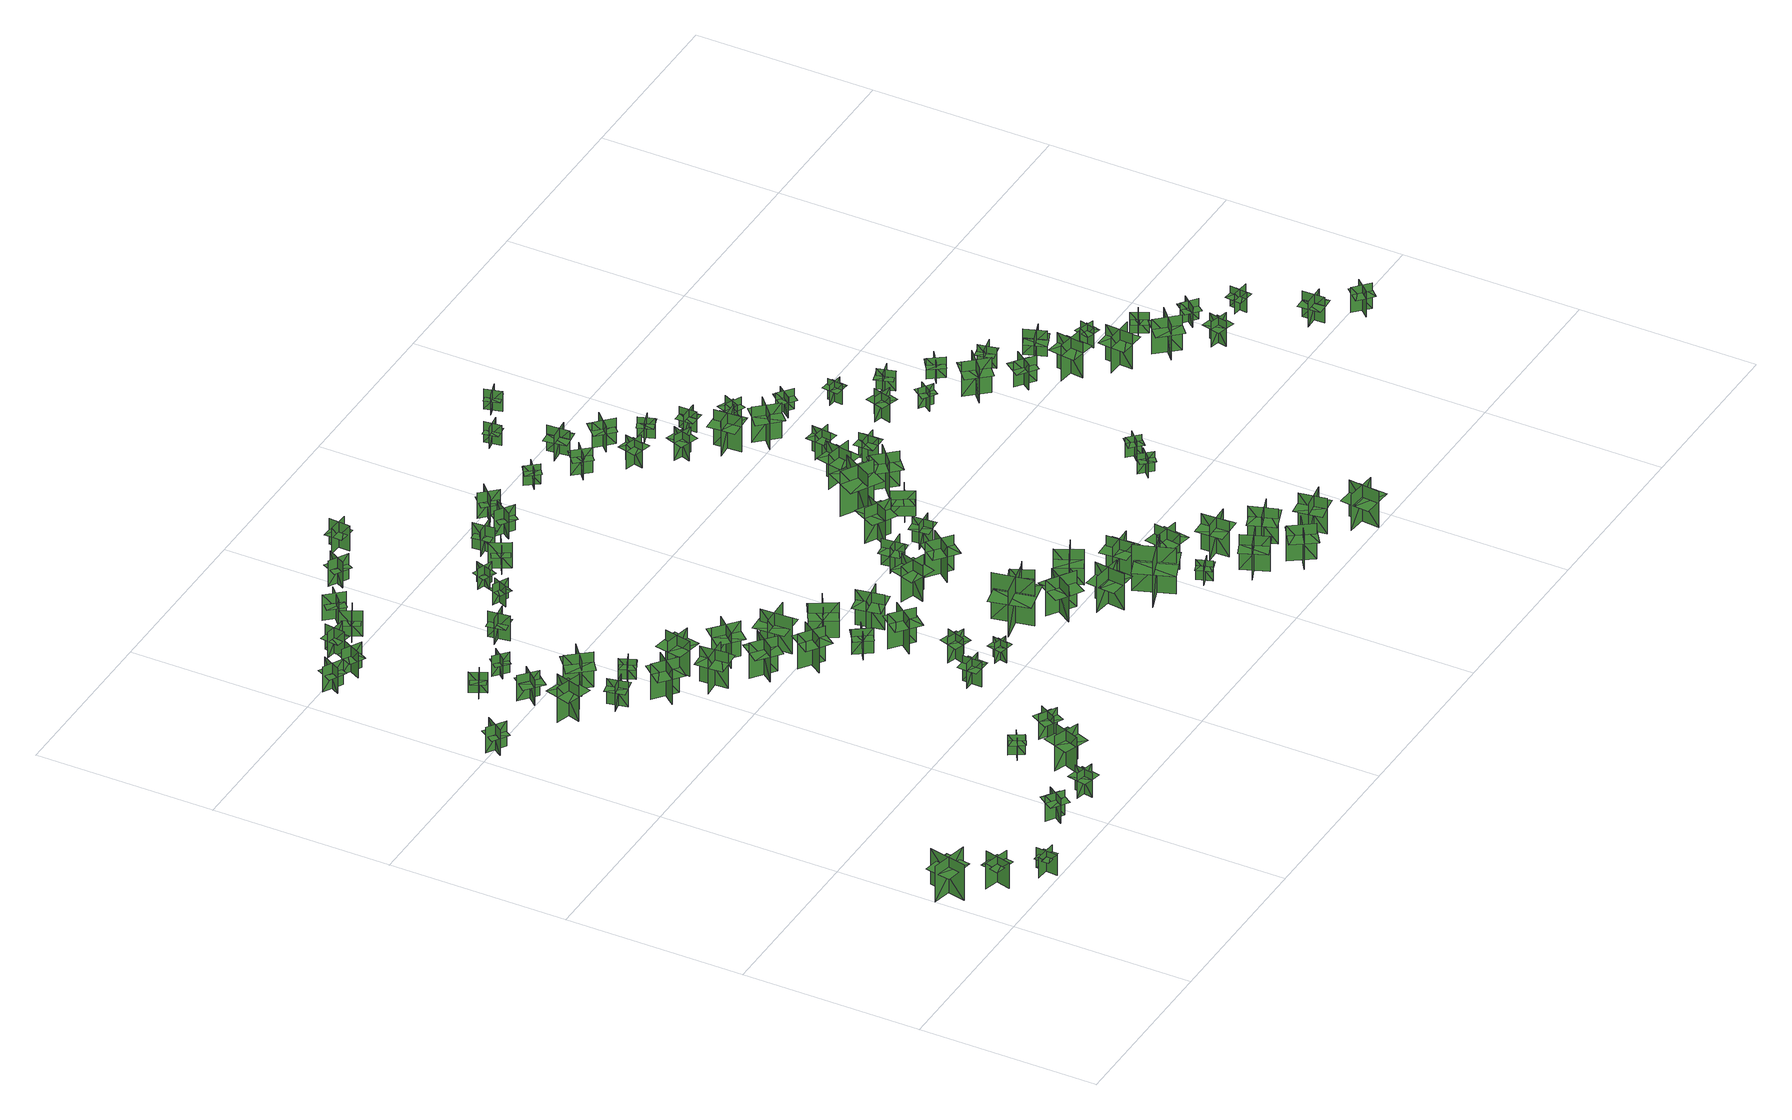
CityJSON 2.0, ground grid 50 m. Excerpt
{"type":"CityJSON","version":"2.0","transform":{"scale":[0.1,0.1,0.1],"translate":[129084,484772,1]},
"CityObjects":{
"tree1":{"type":"SolitaryVegetationObject","geometry":[{"type":"MultiSurface","lod":"1","boundaries":[[[0,1,2]],[[0,2,3]],[[4,5,6]],[[4,6,7]],[[8,9,10]],[[8,10,11]],[[8,11,12]],[[8,12,13]]]}]},
"tree2":{"type":"SolitaryVegetationObject","geometry":[{"type":"MultiSurface","lod":"1","boundaries":[[[14,15,16]],[[14,16,17]],[[18,19,20]],[[18,20,21]],[[22,23,24]],[[22,24,25]],[[22,25,26]],[[22,26,27]]]}]},
"tree3":{"type":"SolitaryVegetationObject","geometry":[{"type":"MultiSurface","lod":"1","boundaries":[[[28,29,30]],[[28,30,31]],[[32,33,34]],[[32,34,35]],[[36,37,38]],[[36,38,39]],[[36,39,40]],[[36,40,41]]]}]},
"tree4":{"type":"SolitaryVegetationObject","geometry":[{"type":"MultiSurface","lod":"1","boundaries":[[[42,43,44]],[[42,44,45]],[[46,47,48]],[[46,48,49]],[[50,51,52]],[[50,52,53]],[[50,53,54]],[[50,54,55]]]}]},
"tree5":{"type":"SolitaryVegetationObject","geometry":[{"type":"MultiSurface","lod":"1","boundaries":[[[56,57,58]],[[56,58,59]],[[60,61,62]],[[60,62,63]],[[64,65,66]],[[64,66,67]],[[64,68,69]],[[64,69,65]]]}]},
"tree6":{"type":"SolitaryVegetationObject","geometry":[{"type":"MultiSurface","lod":"1","boundaries":[[[70,71,72]],[[70,72,73]],[[74,75,76]],[[74,76,77]],[[78,79,80]],[[78,80,81]],[[78,81,82]],[[78,82,83]]]}]},
"tree7":{"type":"SolitaryVegetationObject","geometry":[{"type":"MultiSurface","lod":"1","boundaries":[[[84,85,86]],[[84,86,87]],[[88,89,90]],[[88,90,91]],[[92,93,94]],[[92,94,95]],[[92,96,97]],[[92,97,93]]]}]},
"tree8":{"type":"SolitaryVegetationObject","geometry":[{"type":"MultiSurface","lod":"1","boundaries":[[[98,99,100]],[[98,100,101]],[[102,103,104]],[[102,104,105]],[[106,107,108]],[[106,108,109]],[[106,109,110]],[[106,110,111]]]}]},
"tree9":{"type":"SolitaryVegetationObject","geometry":[{"type":"MultiSurface","lod":"1","boundaries":[[[112,113,114]],[[112,114,115]],[[116,117,118]],[[116,118,119]],[[120,121,122]],[[120,122,123]],[[120,123,124]],[[120,124,125]]]}]},
"tree10":{"type":"SolitaryVegetationObject","geometry":[{"type":"MultiSurface","lod":"1","boundaries":[[[126,127,128]],[[126,128,129]],[[130,131,132]],[[130,132,133]],[[134,135,136]],[[134,136,137]],[[134,137,138]],[[134,138,139]]]}]},
"tree11":{"type":"SolitaryVegetationObject","geometry":[{"type":"MultiSurface","lod":"1","boundaries":[[[140,141,142]],[[140,142,143]],[[144,145,146]],[[144,146,147]],[[148,149,150]],[[148,150,151]],[[148,152,153]],[[148,153,149]]]}]},
"tree12":{"type":"SolitaryVegetationObject","geometry":[{"type":"MultiSurface","lod":"1","boundaries":[[[154,155,156]],[[154,156,157]],[[158,159,160]],[[158,160,161]],[[162,163,164]],[[162,164,165]],[[162,165,166]],[[162,166,167]]]}]},
"tree13":{"type":"SolitaryVegetationObject","geometry":[{"type":"MultiSurface","lod":"1","boundaries":[[[168,169,170]],[[168,170,171]],[[172,173,174]],[[172,174,175]],[[176,177,178]],[[176,178,179]],[[176,179,180]],[[176,180,181]]]}]},
"tree14":{"type":"SolitaryVegetationObject","geometry":[{"type":"MultiSurface","lod":"1","boundaries":[[[182,183,184]],[[182,184,185]],[[186,187,188]],[[186,188,189]],[[190,191,192]],[[190,192,193]],[[190,194,195]],[[190,195,191]]]}]},
"tree15":{"type":"SolitaryVegetationObject","geometry":[{"type":"MultiSurface","lod":"1","boundaries":[[[196,197,198]],[[196,198,199]],[[200,201,202]],[[200,202,203]],[[204,205,206]],[[204,206,207]],[[204,207,208]],[[204,208,209]]]}]},
"tree16":{"type":"SolitaryVegetationObject","geometry":[{"type":"MultiSurface","lod":"1","boundaries":[[[210,211,212]],[[210,212,213]],[[214,215,216]],[[214,216,217]],[[218,219,220]],[[218,220,221]],[[218,221,222]],[[218,222,223]]]}]},
"tree17":{"type":"SolitaryVegetationObject","geometry":[{"type":"MultiSurface","lod":"1","boundaries":[[[224,225,226]],[[224,226,227]],[[228,229,230]],[[228,230,231]],[[232,233,234]],[[232,234,235]],[[232,236,237]],[[232,237,233]]]}]},
"tree18":{"type":"SolitaryVegetationObject","geometry":[{"type":"MultiSurface","lod":"1","boundaries":[[[238,239,240]],[[238,240,241]],[[242,243,244]],[[242,244,245]],[[246,247,248]],[[246,248,249]],[[246,250,251]],[[246,251,247]]]}]},
"tree19":{"type":"SolitaryVegetationObject","geometry":[{"type":"MultiSurface","lod":"1","boundaries":[[[252,253,254]],[[252,254,255]],[[256,257,258]],[[256,258,259]],[[260,261,262]],[[260,262,263]],[[260,263,264]],[[260,264,265]]]}]},
"tree20":{"type":"SolitaryVegetationObject","geometry":[{"type":"MultiSurface","lod":"1","boundaries":[[[266,267,268]],[[266,268,269]],[[270,271,272]],[[270,272,273]],[[274,275,276]],[[274,276,277]],[[274,277,278]],[[274,278,279]]]}]},
"tree21":{"type":"SolitaryVegetationObject","geometry":[{"type":"MultiSurface","lod":"1","boundaries":[[[280,281,282]],[[280,282,283]],[[284,285,286]],[[284,286,287]],[[288,289,290]],[[288,290,291]],[[288,291,292]],[[288,292,293]]]}]},
"tree22":{"type":"SolitaryVegetationObject","geometry":[{"type":"MultiSurface","lod":"1","boundaries":[[[294,295,296]],[[294,296,297]],[[298,299,300]],[[298,300,301]],[[302,303,304]],[[302,304,305]],[[302,306,307]],[[302,307,303]]]}]},
"tree23":{"type":"SolitaryVegetationObject","geometry":[{"type":"MultiSurface","lod":"1","boundaries":[[[308,309,310]],[[308,310,311]],[[312,313,314]],[[312,314,315]],[[316,317,318]],[[316,318,319]],[[316,319,320]],[[316,320,321]]]}]},
"tree24":{"type":"SolitaryVegetationObject","geometry":[{"type":"MultiSurface","lod":"1","boundaries":[[[322,323,324]],[[322,324,325]],[[326,327,328]],[[326,328,329]],[[330,331,332]],[[330,332,333]],[[330,333,334]],[[330,334,335]]]}]},
"tree25":{"type":"SolitaryVegetationObject","geometry":[{"type":"MultiSurface","lod":"1","boundaries":[[[336,337,338]],[[336,338,339]],[[340,341,342]],[[340,342,343]],[[344,345,346]],[[344,346,347]],[[344,348,349]],[[344,349,345]]]}]},
"tree26":{"type":"SolitaryVegetationObject","geometry":[{"type":"MultiSurface","lod":"1","boundaries":[[[350,351,352]],[[350,352,353]],[[354,355,356]],[[354,356,357]],[[358,359,360]],[[358,360,361]],[[358,362,363]],[[358,363,359]]]}]},
"tree27":{"type":"SolitaryVegetationObject","geometry":[{"type":"MultiSurface","lod":"1","boundaries":[[[364,365,366]],[[364,366,367]],[[368,369,370]],[[368,370,371]],[[372,373,374]],[[372,374,375]],[[372,375,376]],[[372,376,377]]]}]},
"tree28":{"type":"SolitaryVegetationObject","geometry":[{"type":"MultiSurface","lod":"1","boundaries":[[[378,379,380]],[[378,380,381]],[[382,383,384]],[[382,384,385]],[[386,387,388]],[[386,388,389]],[[386,389,390]],[[386,390,391]]]}]},
"tree29":{"type":"SolitaryVegetationObject","geometry":[{"type":"MultiSurface","lod":"1","boundaries":[[[392,393,394]],[[392,394,395]],[[396,397,398]],[[396,398,399]],[[400,401,402]],[[400,402,403]],[[400,403,404]],[[400,404,405]]]}]},
"tree30":{"type":"SolitaryVegetationObject","geometry":[{"type":"MultiSurface","lod":"1","boundaries":[[[406,407,408]],[[406,408,409]],[[410,411,412]],[[410,412,413]],[[414,415,416]],[[414,416,417]],[[414,417,418]],[[414,418,419]]]}]},
"tree31":{"type":"SolitaryVegetationObject","geometry":[{"type":"MultiSurface","lod":"1","boundaries":[[[420,421,422]],[[420,422,423]],[[424,425,426]],[[424,426,427]],[[428,429,430]],[[428,430,431]],[[428,431,432]],[[428,432,433]]]}]},
"tree32":{"type":"SolitaryVegetationObject","geometry":[{"type":"MultiSurface","lod":"1","boundaries":[[[434,435,436]],[[434,436,437]],[[438,439,440]],[[438,440,441]],[[442,443,444]],[[442,444,445]],[[442,446,447]],[[442,447,443]]]}]},
"tree33":{"type":"SolitaryVegetationObject","geometry":[{"type":"MultiSurface","lod":"1","boundaries":[[[448,449,450]],[[448,450,451]],[[452,453,454]],[[452,454,455]],[[456,457,458]],[[456,458,459]],[[456,460,461]],[[456,461,457]]]}]},
"tree34":{"type":"SolitaryVegetationObject","geometry":[{"type":"MultiSurface","lod":"1","boundaries":[[[462,463,464]],[[462,464,465]],[[466,467,468]],[[466,468,469]],[[470,471,472]],[[470,472,473]],[[470,473,474]],[[470,474,475]]]}]},
"tree35":{"type":"SolitaryVegetationObject","geometry":[{"type":"MultiSurface","lod":"1","boundaries":[[[476,477,478]],[[476,478,479]],[[480,481,482]],[[480,482,483]],[[484,485,486]],[[484,486,487]],[[484,487,488]],[[484,488,489]]]}]},
"tree36":{"type":"SolitaryVegetationObject","geometry":[{"type":"MultiSurface","lod":"1","boundaries":[[[490,491,492]],[[490,492,493]],[[494,495,496]],[[494,496,497]],[[498,499,500]],[[498,500,501]],[[498,501,502]],[[498,502,503]]]}]},
"tree37":{"type":"SolitaryVegetationObject","geometry":[{"type":"MultiSurface","lod":"1","boundaries":[[[504,505,506]],[[504,506,507]],[[508,509,510]],[[508,510,511]],[[512,513,514]],[[512,514,515]],[[512,515,516]],[[512,516,517]]]}]},
"tree38":{"type":"SolitaryVegetationObject","geometry":[{"type":"MultiSurface","lod":"1","boundaries":[[[518,519,520]],[[518,520,521]],[[522,523,524]],[[522,524,525]],[[526,527,528]],[[526,528,529]],[[526,530,531]],[[526,531,527]]]}]},
"tree39":{"type":"SolitaryVegetationObject","geometry":[{"type":"MultiSurface","lod":"1","boundaries":[[[532,533,534]],[[532,534,535]],[[536,537,538]],[[536,538,539]],[[540,541,542]],[[540,542,543]],[[540,543,544]],[[540,544,545]]]}]},
"tree40":{"type":"SolitaryVegetationObject","geometry":[{"type":"MultiSurface","lod":"1","boundaries":[[[546,547,548]],[[546,548,549]],[[550,551,552]],[[550,552,553]],[[554,555,556]],[[554,556,557]],[[554,558,559]],[[554,559,555]]]}]},
"tree41":{"type":"SolitaryVegetationObject","geometry":[{"type":"MultiSurface","lod":"1","boundaries":[[[560,561,562]],[[560,562,563]],[[564,565,566]],[[564,566,567]],[[568,569,570]],[[568,570,571]],[[568,572,573]],[[568,573,569]]]}]},
"tree42":{"type":"SolitaryVegetationObject","geometry":[{"type":"MultiSurface","lod":"1","boundaries":[[[574,575,576]],[[574,576,577]],[[578,579,580]],[[578,580,581]],[[582,583,584]],[[582,584,585]],[[582,585,586]],[[582,586,587]]]}]},
"tree43":{"type":"SolitaryVegetationObject","geometry":[{"type":"MultiSurface","lod":"1","boundaries":[[[588,589,590]],[[588,590,591]],[[592,593,594]],[[592,594,595]],[[596,597,598]],[[596,598,599]],[[596,600,601]],[[596,601,597]]]}]},
"tree44":{"type":"SolitaryVegetationObject","geometry":[{"type":"MultiSurface","lod":"1","boundaries":[[[602,603,604]],[[602,604,605]],[[606,607,608]],[[606,608,609]],[[610,611,612]],[[610,612,613]],[[610,613,614]],[[610,614,615]]]}]},
"tree45":{"type":"SolitaryVegetationObject","geometry":[{"type":"MultiSurface","lod":"1","boundaries":[[[616,617,618]],[[616,618,619]],[[620,621,622]],[[620,622,623]],[[624,625,626]],[[624,626,627]],[[624,627,628]],[[624,628,629]]]}]},
"tree46":{"type":"SolitaryVegetationObject","geometry":[{"type":"MultiSurface","lod":"1","boundaries":[[[630,631,632]],[[630,632,633]],[[634,635,636]],[[634,636,637]],[[638,639,640]],[[638,640,641]],[[638,642,643]],[[638,643,639]]]}]},
"tree47":{"type":"SolitaryVegetationObject","geometry":[{"type":"MultiSurface","lod":"1","boundaries":[[[644,645,646]],[[644,646,647]],[[648,649,650]],[[648,650,651]],[[652,653,654]],[[652,654,655]],[[652,655,656]],[[652,656,657]]]}]},
"tree48":{"type":"SolitaryVegetationObject","geometry":[{"type":"MultiSurface","lod":"1","boundaries":[[[658,659,660]],[[658,660,661]],[[662,663,664]],[[662,664,665]],[[666,667,668]],[[666,668,669]],[[666,669,670]],[[666,670,671]]]}]},
"tree49":{"type":"SolitaryVegetationObject","geometry":[{"type":"MultiSurface","lod":"1","boundaries":[[[672,673,674]],[[672,674,675]],[[676,677,678]],[[676,678,679]],[[680,681,682]],[[680,682,683]],[[680,684,685]],[[680,685,681]]]}]},
"tree50":{"type":"SolitaryVegetationObject","geometry":[{"type":"MultiSurface","lod":"1","boundaries":[[[686,687,688]],[[686,688,689]],[[690,691,692]],[[690,692,693]],[[694,695,696]],[[694,696,697]],[[694,697,698]],[[694,698,699]]]}]},
"tree51":{"type":"SolitaryVegetationObject","geometry":[{"type":"MultiSurface","lod":"1","boundaries":[[[700,701,702]],[[700,702,703]],[[704,705,706]],[[704,706,707]],[[708,709,710]],[[708,710,711]],[[708,711,712]],[[708,712,713]]]}]},
"tree52":{"type":"SolitaryVegetationObject","geometry":[{"type":"MultiSurface","lod":"1","boundaries":[[[714,715,716]],[[714,716,717]],[[718,719,720]],[[718,720,721]],[[722,723,724]],[[722,724,725]],[[722,725,726]],[[722,726,727]]]}]},
"tree53":{"type":"SolitaryVegetationObject","geometry":[{"type":"MultiSurface","lod":"1","boundaries":[[[728,729,730]],[[728,730,731]],[[732,733,734]],[[732,734,735]],[[736,737,738]],[[736,738,739]],[[736,739,740]],[[736,740,741]]]}]},
"tree54":{"type":"SolitaryVegetationObject","geometry":[{"type":"MultiSurface","lod":"1","boundaries":[[[742,743,744]],[[742,744,745]],[[746,747,748]],[[746,748,749]],[[750,751,752]],[[750,752,753]],[[750,753,754]],[[750,754,755]]]}]},
"tree55":{"type":"SolitaryVegetationObject","geometry":[{"type":"MultiSurface","lod":"1","boundaries":[[[756,757,758]],[[756,758,759]],[[760,761,762]],[[760,762,763]],[[764,765,766]],[[764,766,767]],[[764,767,768]],[[764,768,769]]]}]},
"tree56":{"type":"SolitaryVegetationObject","geometry":[{"type":"MultiSurface","lod":"1","boundaries":[[[770,771,772]],[[770,772,773]],[[774,775,776]],[[774,776,777]],[[778,779,780]],[[778,780,781]],[[778,781,782]],[[778,782,783]]]}]},
"tree57":{"type":"SolitaryVegetationObject","geometry":[{"type":"MultiSurface","lod":"1","boundaries":[[[784,785,786]],[[784,786,787]],[[788,789,790]],[[788,790,791]],[[792,793,794]],[[792,794,795]],[[792,795,796]],[[792,796,797]]]}]},
"tree58":{"type":"SolitaryVegetationObject","geometry":[{"type":"MultiSurface","lod":"1","boundaries":[[[798,799,800]],[[798,800,801]],[[802,803,804]],[[802,804,805]],[[806,807,808]],[[806,808,809]],[[806,809,810]],[[806,810,811]]]}]},
"tree59":{"type":"SolitaryVegetationObject","geometry":[{"type":"MultiSurface","lod":"1","boundaries":[[[812,813,814]],[[812,814,815]],[[816,817,818]],[[816,818,819]],[[820,821,822]],[[820,822,823]],[[820,823,824]],[[820,824,825]]]}]},
"tree60":{"type":"SolitaryVegetationObject","geometry":[{"type":"MultiSurface","lod":"1","boundaries":[[[826,827,828]],[[826,828,829]],[[830,831,832]],[[830,832,833]],[[834,835,836]],[[834,836,837]],[[834,837,838]],[[834,838,839]]]}]},
"tree61":{"type":"SolitaryVegetationObject","geometry":[{"type":"MultiSurface","lod":"1","boundaries":[[[840,841,842]],[[840,842,843]],[[844,845,846]],[[844,846,847]],[[848,849,850]],[[848,850,851]],[[848,851,852]],[[848,852,853]]]}]},
"tree62":{"type":"SolitaryVegetationObject","geometry":[{"type":"MultiSurface","lod":"1","boundaries":[[[854,855,856]],[[854,856,857]],[[858,859,860]],[[858,860,861]],[[862,863,864]],[[862,864,865]],[[862,865,866]],[[862,866,867]]]}]},
"tree63":{"type":"SolitaryVegetationObject","geometry":[{"type":"MultiSurface","lod":"1","boundaries":[[[868,869,870]],[[868,870,871]],[[872,873,874]],[[872,874,875]],[[876,877,878]],[[876,878,879]],[[876,879,880]],[[876,880,881]]]}]},
"tree64":{"type":"SolitaryVegetationObject","geometry":[{"type":"MultiSurface","lod":"1","boundaries":[[[882,883,884]],[[882,884,885]],[[886,887,888]],[[886,888,889]],[[890,891,892]],[[890,892,893]],[[890,893,894]],[[890,894,895]]]}]},
"tree65":{"type":"SolitaryVegetationObject","geometry":[{"type":"MultiSurface","lod":"1","boundaries":[[[896,897,898]],[[896,898,899]],[[900,901,902]],[[900,902,903]],[[904,905,906]],[[904,906,907]],[[904,907,908]],[[904,908,909]]]}]},
"tree66":{"type":"SolitaryVegetationObject","geometry":[{"type":"MultiSurface","lod":"1","boundaries":[[[910,911,912]],[[910,912,913]],[[914,915,916]],[[914,916,917]],[[918,919,920]],[[918,920,921]],[[918,921,922]],[[918,922,923]]]}]},
"tree67":{"type":"SolitaryVegetationObject","geometry":[{"type":"MultiSurface","lod":"1","boundaries":[[[924,925,926]],[[924,926,927]],[[928,929,930]],[[928,930,931]],[[932,933,934]],[[932,934,935]],[[932,935,936]],[[932,936,937]]]}]},
"tree68":{"type":"SolitaryVegetationObject","geometry":[{"type":"MultiSurface","lod":"1","boundaries":[[[938,939,940]],[[938,940,941]],[[942,943,944]],[[942,944,945]],[[946,947,948]],[[946,948,949]],[[946,949,950]],[[946,950,951]]]}]},
"tree69":{"type":"SolitaryVegetationObject","geometry":[{"type":"MultiSurface","lod":"1","boundaries":[[[952,953,954]],[[952,954,955]],[[956,957,958]],[[956,958,959]],[[960,961,962]],[[960,962,963]],[[960,964,965]],[[960,965,961]]]}]},
"tree70":{"type":"SolitaryVegetationObject","geometry":[{"type":"MultiSurface","lod":"1","boundaries":[[[966,967,968]],[[966,968,969]],[[970,971,972]],[[970,972,973]],[[974,975,976]],[[974,976,977]],[[974,977,978]],[[974,978,979]]]}]},
"tree71":{"type":"SolitaryVegetationObject","geometry":[{"type":"MultiSurface","lod":"1","boundaries":[[[980,981,982]],[[980,982,983]],[[984,985,986]],[[984,986,987]],[[988,989,990]],[[988,990,991]],[[988,991,992]],[[988,992,993]]]}]},
"tree72":{"type":"SolitaryVegetationObject","geometry":[{"type":"MultiSurface","lod":"1","boundaries":[[[994,995,996]],[[994,996,997]],[[998,999,1000]],[[998,1000,1001]],[[1002,1003,1004]],[[1002,1004,1005]],[[1002,1005,1006]],[[1002,1006,1007]]]}]},
"tree73":{"type":"SolitaryVegetationObject","geometry":[{"type":"MultiSurface","lod":"1","boundaries":[[[1008,1009,1010]],[[1008,1010,1011]],[[1012,1013,1014]],[[1012,1014,1015]],[[1016,1017,1018]],[[1016,1018,1019]],[[1016,1019,1020]],[[1016,1020,1021]]]}]},
"tree74":{"type":"SolitaryVegetationObject","geometry":[{"type":"MultiSurface","lod":"1","boundaries":[[[1022,1023,1024]],[[1022,1024,1025]],[[1026,1027,1028]],[[1026,1028,1029]],[[1030,1031,1032]],[[1030,1032,1033]],[[1030,1033,1034]],[[1030,1034,1035]]]}]},
"tree75":{"type":"SolitaryVegetationObject","geometry":[{"type":"MultiSurface","lod":"1","boundaries":[[[1036,1037,1038]],[[1036,1038,1039]],[[1040,1041,1042]],[[1040,1042,1043]],[[1044,1045,1046]],[[1044,1046,1047]],[[1044,1047,1048]],[[1044,1048,1049]]]}]},
"tree76":{"type":"SolitaryVegetationObject","geometry":[{"type":"MultiSurface","lod":"1","boundaries":[[[1050,1051,1052]],[[1050,1052,1053]],[[1054,1055,1056]],[[1054,1056,1057]],[[1058,1059,1060]],[[1058,1060,1061]],[[1058,1061,1062]],[[1058,1062,1063]]]}]},
"tree77":{"type":"SolitaryVegetationObject","geometry":[{"type":"MultiSurface","lod":"1","boundaries":[[[1064,1065,1066]],[[1064,1066,1067]],[[1068,1069,1070]],[[1068,1070,1071]],[[1072,1073,1074]],[[1072,1074,1075]],[[1072,1075,1076]],[[1072,1076,1077]]]}]},
"tree78":{"type":"SolitaryVegetationObject","geometry":[{"type":"MultiSurface","lod":"1","boundaries":[[[1078,1079,1080]],[[1078,1080,1081]],[[1082,1083,1084]],[[1082,1084,1085]],[[1086,1087,1088]],[[1086,1088,1089]],[[1086,1090,1091]],[[1086,1091,1087]]]}]},
"tree79":{"type":"SolitaryVegetationObject","geometry":[{"type":"MultiSurface","lod":"1","boundaries":[[[1092,1093,1094]],[[1092,1094,1095]],[[1096,1097,1098]],[[1096,1098,1099]],[[1100,1101,1102]],[[1100,1102,1103]],[[1100,1103,1104]],[[1100,1104,1105]]]}]},
"tree80":{"type":"SolitaryVegetationObject","geometry":[{"type":"MultiSurface","lod":"1","boundaries":[[[1106,1107,1108]],[[1106,1108,1109]],[[1110,1111,1112]],[[1110,1112,1113]],[[1114,1115,1116]],[[1114,1116,1117]],[[1114,1117,1118]],[[1114,1118,1119]]]}]},
"tree81":{"type":"SolitaryVegetationObject","geometry":[{"type":"MultiSurface","lod":"1","boundaries":[[[1120,1121,1122]],[[1120,1122,1123]],[[1124,1125,1126]],[[1124,1126,1127]],[[1128,1129,1130]],[[1128,1130,1131]],[[1128,1131,1132]],[[1128,1132,1133]]]}]},
"tree82":{"type":"SolitaryVegetationObject","geometry":[{"type":"MultiSurface","lod":"1","boundaries":[[[1134,1135,1136]],[[1134,1136,1137]],[[1138,1139,1140]],[[1138,1140,1141]],[[1142,1143,1144]],[[1142,1144,1145]],[[1142,1145,1146]],[[1142,1146,1147]]]}]},
"tree83":{"type":"SolitaryVegetationObject","geometry":[{"type":"MultiSurface","lod":"1","boundaries":[[[1148,1149,1150]],[[1148,1150,1151]],[[1152,1153,1154]],[[1152,1154,1155]],[[1156,1157,1158]],[[1156,1158,1159]],[[1156,1159,1160]],[[1156,1160,1161]]]}]},
"tree84":{"type":"SolitaryVegetationObject","geometry":[{"type":"MultiSurface","lod":"1","boundaries":[[[1162,1163,1164]],[[1162,1164,1165]],[[1166,1167,1168]],[[1166,1168,1169]],[[1170,1171,1172]],[[1170,1172,1173]],[[1170,1173,1174]],[[1170,1174,1175]]]}]},
"tree85":{"type":"SolitaryVegetationObject","geometry":[{"type":"MultiSurface","lod":"1","boundaries":[[[1176,1177,1178]],[[1176,1178,1179]],[[1180,1181,1182]],[[1180,1182,1183]],[[1184,1185,1186]],[[1184,1186,1187]],[[1184,1187,1188]],[[1184,1188,1189]]]}]},
"tree86":{"type":"SolitaryVegetationObject","geometry":[{"type":"MultiSurface","lod":"1","boundaries":[[[1190,1191,1192]],[[1190,1192,1193]],[[1194,1195,1196]],[[1194,1196,1197]],[[1198,1199,1200]],[[1198,1200,1201]],[[1198,1201,1202]],[[1198,1202,1203]]]}]},
"tree87":{"type":"SolitaryVegetationObject","geometry":[{"type":"MultiSurface","lod":"1","boundaries":[[[1204,1205,1206]],[[1204,1206,1207]],[[1208,1209,1210]],[[1208,1210,1211]],[[1212,1213,1214]],[[1212,1214,1215]],[[1212,1215,1216]],[[1212,1216,1217]]]}]},
"tree88":{"type":"SolitaryVegetationObject","geometry":[{"type":"MultiSurface","lod":"1","boundaries":[[[1218,1219,1220]],[[1218,1220,1221]],[[1222,1223,1224]],[[1222,1224,1225]],[[1226,1227,1228]],[[1226,1228,1229]],[[1226,1229,1230]],[[1226,1230,1231]]]}]},
"tree89":{"type":"SolitaryVegetationObject","geometry":[{"type":"MultiSurface","lod":"1","boundaries":[[[1232,1233,1234]],[[1232,1234,1235]],[[1236,1237,1238]],[[1236,1238,1239]],[[1240,1241,1242]],[[1240,1242,1243]],[[1240,1243,1244]],[[1240,1244,1245]]]}]},
"tree90":{"type":"SolitaryVegetationObject","geometry":[{"type":"MultiSurface","lod":"1","boundaries":[[[1246,1247,1248]],[[1246,1248,1249]],[[1250,1251,1252]],[[1250,1252,1253]],[[1254,1255,1256]],[[1254,1256,1257]],[[1254,1257,1258]],[[1254,1258,1259]]]}]},
"tree91":{"type":"SolitaryVegetationObject","geometry":[{"type":"MultiSurface","lod":"1","boundaries":[[[1260,1261,1262]],[[1260,1262,1263]],[[1264,1265,1266]],[[1264,1266,1267]],[[1268,1269,1270]],[[1268,1270,1271]],[[1268,1271,1272]],[[1268,1272,1273]]]}]},
"tree92":{"type":"SolitaryVegetationObject","geometry":[{"type":"MultiSurface","lod":"1","boundaries":[[[1274,1275,1276]],[[1274,1276,1277]],[[1278,1279,1280]],[[1278,1280,1281]],[[1282,1283,1284]],[[1282,1284,1285]],[[1282,1285,1286]],[[1282,1286,1287]]]}]},
"tree93":{"type":"SolitaryVegetationObject","geometry":[{"type":"MultiSurface","lod":"1","boundaries":[[[1288,1289,1290]],[[1288,1290,1291]],[[1292,1293,1294]],[[1292,1294,1295]],[[1296,1297,1298]],[[1296,1298,1299]],[[1296,1299,1300]],[[1296,1300,1301]]]}]},
"tree94":{"type":"SolitaryVegetationObject","geometry":[{"type":"MultiSurface","lod":"1","boundaries":[[[1302,1303,1304]],[[1302,1304,1305]],[[1306,1307,1308]],[[1306,1308,1309]],[[1310,1311,1312]],[[1310,1312,1313]],[[1310,1313,1314]],[[1310,1314,1315]]]}]},
"tree95":{"type":"SolitaryVegetationObject","geometry":[{"type":"MultiSurface","lod":"1","boundaries":[[[1316,1317,1318]],[[1316,1318,1319]],[[1320,1321,1322]],[[1320,1322,1323]],[[1324,1325,1326]],[[1324,1326,1327]],[[1324,1327,1328]],[[1324,1328,1329]]]}]},
"tree96":{"type":"SolitaryVegetationObject","geometry":[{"type":"MultiSurface","lod":"1","boundaries":[[[1330,1331,1332]],[[1330,1332,1333]],[[1334,1335,1336]],[[1334,1336,1337]],[[1338,1339,1340]],[[1338,1340,1341]],[[1338,1341,1342]],[[1338,1342,1343]]]}]},
"tree97":{"type":"SolitaryVegetationObject","geometry":[{"type":"MultiSurface","lod":"1","boundaries":[[[1344,1345,1346]],[[1344,1346,1347]],[[1348,1349,1350]],[[1348,1350,1351]],[[1352,1353,1354]],[[1352,1354,1355]],[[1352,1355,1356]],[[1352,1356,1357]]]}]},
"tree98":{"type":"SolitaryVegetationObject","geometry":[{"type":"MultiSurface","lod":"1","boundaries":[[[1358,1359,1360]],[[1358,1360,1361]],[[1362,1363,1364]],[[1362,1364,1365]],[[1366,1367,1368]],[[1366,1368,1369]],[[1366,1369,1370]],[[1366,1370,1371]]]}]},
"tree99":{"type":"SolitaryVegetationObject","geometry":[{"type":"MultiSurface","lod":"1","boundaries":[[[1372,1373,1374]],[[1372,1374,1375]],[[1376,1377,1378]],[[1376,1378,1379]],[[1380,1381,1382]],[[1380,1382,1383]],[[1380,1383,1384]],[[1380,1384,1385]]]}]},
"tree100":{"type":"SolitaryVegetationObject","geometry":[{"type":"MultiSurface","lod":"1","boundaries":[[[1386,1387,1388]],[[1386,1388,1389]],[[1390,1391,1392]],[[1390,1392,1393]],[[1394,1395,1396]],[[1394,1396,1397]],[[1394,1397,1398]],[[1394,1398,1399]]]}]},
"tree101":{"type":"SolitaryVegetationObject","geometry":[{"type":"MultiSurface","lod":"1","boundaries":[[[1400,1401,1402]],[[1400,1402,1403]],[[1404,1405,1406]],[[1404,1406,1407]],[[1408,1409,1410]],[[1408,1410,1411]],[[1408,1411,1412]],[[1408,1412,1413]]]}]},
"tree102":{"type":"SolitaryVegetationObject","geometry":[{"type":"MultiSurface","lod":"1","boundaries":[[[1414,1415,1416]],[[1414,1416,1417]],[[1418,1419,1420]],[[1418,1420,1421]],[[1422,1423,1424]],[[1422,1424,1425]],[[1422,1425,1426]],[[1422,1426,1427]]]}]},
"tree103":{"type":"SolitaryVegetationObject","geometry":[{"type":"MultiSurface","lod":"1","boundaries":[[[1428,1429,1430]],[[1428,1430,1431]],[[1432,1433,1434]],[[1432,1434,1435]],[[1436,1437,1438]],[[1436,1438,1439]],[[1436,1439,1440]],[[1436,1440,1441]]]}]},
"tree104":{"type":"SolitaryVegetationObject","geometry":[{"type":"MultiSurface","lod":"1","boundaries":[[[1442,1443,1444]],[[1442,1444,1445]],[[1446,1447,1448]],[[1446,1448,1449]],[[1450,1451,1452]],[[1450,1452,1453]],[[1450,1453,1454]],[[1450,1454,1455]]]}]},
"tree105":{"type":"SolitaryVegetationObject","geometry":[{"type":"MultiSurface","lod":"1","boundaries":[[[1456,1457,1458]],[[1456,1458,1459]],[[1460,1461,1462]],[[1460,1462,1463]],[[1464,1465,1466]],[[1464,1466,1467]],[[1464,1467,1468]],[[1464,1468,1469]]]}]}
},
"vertices":[
[1,223,7],[108,200,7],[108,200,116],[1,223,116],[41,161,7],[41,161,116],[64,268,116],[64,268,7],[11,220,87],[5,185,87],[88,171,87],[94,206,87],[100,242,87],[17,256,87],
[185,118,7],[110,137,7],[110,137,85],[185,118,85],[159,163,7],[159,163,85],[139,87,85],[139,87,7],[179,120,64],[184,145,64],[125,158,64],[120,132,64],[114,107,64],[174,94,64],
[278,39,7],[215,43,7],[215,43,69],[278,39,69],[250,70,7],[250,70,69],[246,8,69],[246,8,7],[272,39,53],[272,60,53],[224,61,53],[224,40,53],[223,20,53],[272,19,53],
[443,103,10],[474,150,10],[474,150,87],[443,103,87],[480,111,10],[433,141,10],[433,141,87],[480,111,87],[480,111,66],[495,134,66],[449,164,66],[433,141,66],[418,118,66],[464,88,66],
[29,1509,14],[79,1476,14],[79,1476,92],[29,1509,92],[37,1472,14],[37,1472,92],[70,1523,92],[70,1523,14],[34,1509,62],[77,1480,62],[91,1501,62],[47,1530,62],[20,1488,62],[64,1459,62],
[552,114,14],[606,103,14],[606,103,90],[552,114,90],[572,83,14],[583,137,14],[583,137,90],[572,83,90],[572,83,69],[599,77,69],[610,132,69],[583,137,69],[556,143,69],[545,89,69],
[51,1982,28],[104,1952,28],[104,1952,105],[51,1982,105],[62,1945,28],[62,1945,105],[91,1998,105],[91,1998,28],[56,1982,76],[101,1956,76],[113,1977,76],[67,2003,76],[43,1960,76],[89,1934,76],
[247,1362,22],[270,1436,22],[270,1436,129],[247,1362,129],[293,1386,22],[219,1408,22],[219,1408,129],[293,1386,129],[293,1386,99],[304,1423,99],[230,1445,99],[219,1408,99],[208,1371,99],[282,1349,99],
[673,239,16],[646,166,16],[646,166,124],[673,239,124],[626,218,16],[699,191,16],[699,191,124],[626,218,124],[626,218,94],[613,181,94],[685,155,94],[699,191,94],[712,227,94],[639,254,94],
[246,1538,27],[293,1497,27],[293,1497,105],[246,1538,105],[249,1488,27],[291,1535,27],[291,1535,105],[249,1488,105],[246,1532,80],[227,1510,80],[275,1469,80],[294,1492,80],[313,1514,80],[265,1554,80],
[246,1620,24],[225,1663,24],[225,1663,87],[246,1620,87],[255,1648,24],[255,1648,87],[212,1627,87],[212,1627,24],[243,1621,63],[224,1659,63],[207,1650,63],[226,1613,63],[261,1630,63],[242,1668,63],
[648,313,21],[626,351,21],[626,351,82],[648,313,82],[656,342,21],[617,319,21],[617,319,82],[656,342,82],[656,342,65],[644,361,65],[606,338,65],[617,319,65],[629,300,65],[667,322,65],
[331,1304,20],[385,1316,20],[385,1316,97],[331,1304,97],[362,1284,20],[350,1338,20],[350,1338,97],[362,1284,97],[362,1284,76],[389,1290,76],[377,1344,76],[350,1338,76],[323,1332,76],[335,1278,76],
[175,1986,27],[146,1933,27],[146,1933,105],[175,1986,105],[139,1975,27],[139,1975,105],[191,1946,105],[191,1946,27],[175,1982,75],[150,1935,75],[171,1924,75],[196,1970,75],[153,1994,75],[128,1947,75],
[345,1406,22],[405,1455,22],[405,1455,129],[345,1406,129],[396,1400,22],[347,1460,22],[347,1460,129],[396,1400,129],[396,1400,99],[426,1425,99],[377,1485,99],[347,1460,99],[317,1436,99],[366,1376,99],
[479,1202,19],[419,1251,19],[419,1251,127],[479,1202,127],[474,1253,19],[425,1193,19],[425,1193,127],[474,1253,127],[474,1253,96],[444,1278,96],[395,1218,96],[425,1193,96],[455,1169,96],[504,1229,96],
[311,1643,26],[347,1611,26],[347,1611,88],[311,1643,88],[313,1613,26],[313,1613,88],[345,1649,88],[345,1649,26],[315,1643,64],[346,1615,64],[359,1629,64],[328,1657,64],[301,1627,64],[333,1600,64],
[214,2062,29],[205,2003,29],[205,2003,107],[214,2062,107],[184,2039,29],[184,2039,107],[243,2030,107],[243,2030,29],[216,2058,77],[208,2006,77],[232,2002,77],[240,2054,77],[191,2062,77],[183,2010,77],
[758,325,20],[731,276,20],[731,276,97],[758,325,97],[722,314,20],[771,288,20],[771,288,97],[722,314,97],[722,314,75],[709,290,75],[758,264,75],[771,288,75],[784,312,75],[736,339,75],
[478,1323,18],[460,1364,18],[460,1364,80],[478,1323,80],[489,1351,18],[449,1333,18],[449,1333,80],[489,1351,80],[489,1351,63],[480,1371,63],[439,1353,63],[449,1333,63],[458,1312,63],[498,1331,63],
[553,1103,18],[547,1180,18],[547,1180,126],[553,1103,126],[587,1142,18],[509,1136,18],[509,1136,126],[587,1142,126],[587,1142,96],[584,1180,96],[507,1174,96],[509,1136,96],[512,1097,96],[590,1103,96],
[271,2018,28],[326,2045,28],[326,2045,106],[271,2018,106],[307,2006,28],[307,2006,106],[281,2060,106],[281,2060,28],[274,2022,76],[321,2045,76],[310,2067,76],[263,2044,76],[285,1999,76],[332,2022,76],
[572,1290,14],[558,1214,14],[558,1214,122],[572,1290,122],[529,1261,14],[605,1247,14],[605,1247,122],[529,1261,122],[529,1261,92],[522,1223,92],[598,1209,92],[605,1247,92],[612,1285,92],[536,1299,92],
[627,1024,17],[674,1085,17],[674,1085,125],[627,1024,125],[678,1030,17],[617,1077,17],[617,1077,125],[678,1030,125],[678,1030,95],[702,1061,95],[640,1108,95],[617,1077,95],[593,1047,95],[654,999,95],
[449,1728,32],[458,1669,32],[458,1669,110],[449,1728,110],[427,1698,32],[427,1698,110],[486,1707,110],[486,1707,32],[452,1725,80],[460,1673,80],[484,1676,80],[476,1728,80],[427,1721,80],[435,1669,80],
[360,2081,30],[319,2126,30],[319,2126,108],[360,2081,108],[361,2119,30],[361,2119,108],[317,2079,108],[317,2079,30],[355,2082,78],[320,2121,78],[302,2105,78],[337,2066,78],[374,2099,78],[339,2138,78],
[687,1196,15],[636,1138,15],[636,1138,122],[687,1196,122],[635,1193,15],[694,1142,15],[694,1142,122],[635,1193,122],[635,1193,92],[610,1164,92],[668,1113,92],[694,1142,92],[719,1171,92],[661,1222,92],
[773,946,16],[710,990,16],[710,990,124],[773,946,124],[764,997,16],[720,934,16],[720,934,124],[764,997,124],[764,997,94],[732,1019,94],[688,956,94],[720,934,94],[752,912,94],[796,975,94],
[859,602,18],[857,547,18],[857,547,95],[859,602,95],[832,577,18],[888,575,18],[888,575,95],[832,577,95],[832,577,73],[831,549,73],[887,547,73],[888,575,73],[889,603,73],[833,604,73],
[764,1034,14],[760,1122,14],[760,1122,124],[764,1034,124],[811,1086,14],[723,1082,14],[723,1082,124],[811,1086,124],[770,1040,88],[810,1042,88],[805,1130,88],[765,1128,88],[724,1126,88],[729,1038,88],
[829,900,16],[861,855,16],[861,855,93],[829,900,93],[822,864,16],[868,896,16],[868,896,93],[822,864,93],[822,864,72],[838,841,72],[884,873,72],[868,896,72],[852,918,72],[806,886,72],
[598,1788,36],[578,1745,36],[578,1745,98],[598,1788,98],[570,1778,36],[570,1778,98],[614,1758,98],[614,1758,36],[599,1785,74],[581,1747,74],[599,1738,74],[617,1777,74],[580,1793,74],[563,1755,74],
[452,2181,32],[504,2151,32],[504,2151,110],[452,2181,110],[462,2145,32],[462,2145,110],[492,2197,110],[492,2197,32],[457,2181,80],[502,2155,80],[514,2176,80],[469,2202,80],[444,2159,80],[490,2133,80],
[943,688,17],[925,636,17],[925,636,94],[943,688,94],[909,672,17],[962,654,17],[962,654,94],[909,672,94],[909,672,73],[900,646,73],[953,628,73],[962,654,73],[971,680,73],[918,698,73],
[958,565,20],[1001,556,20],[1001,556,81],[958,565,81],[974,540,20],[983,583,20],[983,583,81],[974,540,81],[974,540,64],[996,536,64],[1004,579,64],[983,583,64],[961,588,64],[952,544,64],
[841,1030,14],[881,963,14],[881,963,122],[841,1030,122],[828,980,14],[894,1019,14],[894,1019,122],[828,980,122],[828,980,92],[848,946,92],[914,986,92],[894,1019,92],[875,1053,92],[808,1013,92],
[953,784,15],[893,833,15],[893,833,122],[953,784,122],[948,836,15],[900,775,15],[900,775,122],[948,836,122],[948,836,92],[918,860,92],[870,800,92],[900,775,92],[930,751,92],[979,811,92],
[616,1845,32],[661,1829,32],[661,1829,94],[616,1845,94],[629,1818,32],[629,1818,94],[645,1863,94],[645,1863,32],[619,1846,70],[659,1832,70],[665,1850,70],[626,1864,70],[612,1827,70],[652,1812,70],
[964,879,13],[950,955,13],[950,955,121],[964,879,121],[994,921,13],[917,907,13],[917,907,121],[994,921,121],[994,921,91],[987,959,91],[911,945,91],[917,907,91],[924,869,91],[1001,883,91],
[700,1822,33],[752,1852,33],[752,1852,111],[700,1822,111],[736,1812,33],[736,1812,111],[706,1864,111],[706,1864,33],[702,1826,81],[747,1852,81],[735,1873,81],[690,1847,81],[715,1804,81],[760,1830,81],
[638,2235,33],[577,2238,33],[577,2238,111],[638,2235,111],[612,2263,33],[612,2263,111],[609,2203,111],[609,2203,33],[634,2233,81],[581,2236,81],[580,2211,81],[632,2208,81],[635,2258,81],[582,2261,81],
[1139,671,8],[1161,560,8],[1161,560,149],[1139,671,149],[1089,597,8],[1200,619,8],[1200,619,149],[1089,597,149],[1133,663,103],[1082,652,103],[1106,541,103],[1157,552,103],[1208,563,103],[1184,674,103],
[747,1907,29],[806,1912,29],[806,1912,107],[747,1907,107],[776,1883,29],[776,1883,107],[770,1943,107],[770,1943,29],[750,1910,77],[802,1914,77],[800,1939,77],[748,1934,77],[752,1884,77],[805,1889,77],
[1122,856,9],[1147,929,9],[1147,929,117],[1122,856,117],[1168,878,9],[1095,903,9],[1095,903,117],[1168,878,117],[1168,878,87],[1181,915,87],[1107,940,87],[1095,903,87],[1082,866,87],[1156,841,87],
[1213,491,11],[1261,565,11],[1261,565,121],[1213,491,121],[1282,506,11],[1208,554,11],[1208,554,121],[1282,506,121],[1221,492,86],[1256,471,86],[1302,546,86],[1268,567,86],[1233,589,86],[1187,514,86],
[838,1917,30],[888,1884,30],[888,1884,108],[838,1917,108],[846,1880,30],[846,1880,108],[879,1930,108],[879,1930,30],[843,1917,78],[886,1888,78],[900,1908,78],[856,1937,78],[828,1896,78],[872,1867,78],
[1272,619,12],[1246,676,12],[1246,676,91],[1272,619,91],[1289,665,12],[1232,639,12],[1232,639,91],[1289,665,91],[1274,624,65],[1300,636,65],[1273,693,65],[1247,681,65],[1221,668,65],[1248,611,65],
[1288,452,6],[1375,442,6],[1375,442,116],[1288,452,116],[1331,397,6],[1341,485,6],[1341,485,116],[1331,397,116],[1292,445,80],[1289,405,80],[1376,397,80],[1380,437,80],[1384,478,80],[1296,486,80],
[888,1992,29],[930,1949,29],[930,1949,106],[888,1992,106],[887,1955,29],[887,1954,106],[930,1996,106],[930,1996,29],[892,1991,76],[929,1953,76],[946,1971,76],[909,2008,76],[874,1973,76],[910,1936,76],
[1277,851,9],[1216,899,9],[1216,899,117],[1277,851,117],[1272,902,9],[1223,841,9],[1223,841,117],[1272,902,117],[1272,902,87],[1241,926,87],[1193,866,87],[1223,841,87],[1253,817,87],[1302,878,87],
[1253,991,9],[1190,984,9],[1190,984,88],[1253,991,88],[1214,1022,9],[1221,960,9],[1221,960,88],[1214,1022,88],[1249,995,63],[1245,1023,63],[1183,1016,63],[1186,987,63],[1190,958,63],[1252,966,63],
[1323,549,11],[1392,583,11],[1392,583,119],[1323,549,119],[1372,532,11],[1337,602,11],[1337,602,119],[1372,532,119],[1372,532,89],[1406,550,89],[1372,619,89],[1337,602,89],[1303,584,89],[1337,515,89],
[1413,420,6],[1451,314,6],[1451,314,147],[1413,420,147],[1374,339,6],[1481,377,6],[1481,377,147],[1374,339,147],[1408,411,101],[1359,393,101],[1399,287,101],[1448,305,101],[1497,324,101],[1457,429,101],
[1451,513,11],[1454,435,11],[1454,435,119],[1451,513,119],[1416,475,11],[1493,478,11],[1493,478,119],[1416,475,119],[1416,475,89],[1417,437,89],[1494,439,89],[1493,478,89],[1491,517,89],[1414,514,89],
[1539,257,10],[1525,299,10],[1525,299,71],[1539,257,71],[1553,283,10],[1511,269,10],[1511,269,71],[1553,283,71],[1553,283,54],[1546,304,54],[1504,290,54],[1511,269,54],[1517,248,54],[1560,262,54],
[1312,967,11],[1367,973,11],[1367,973,87],[1312,967,87],[1340,944,11],[1335,999,11],[1335,999,87],[1340,944,87],[1340,944,66],[1368,946,66],[1362,1001,66],[1335,999,66],[1307,996,66],[1312,941,66],
[1274,1101,9],[1342,1064,9],[1342,1064,117],[1274,1101,117],[1288,1051,9],[1325,1119,9],[1325,1119,117],[1288,1051,117],[1288,1051,86],[1322,1033,86],[1359,1101,86],[1325,1119,86],[1291,1138,86],[1254,1070,86],
[1061,1923,31],[1096,1951,31],[1096,1951,92],[1061,1923,92],[1091,1920,31],[1063,1955,31],[1063,1955,92],[1091,1920,92],[1091,1920,75],[1108,1933,75],[1081,1968,75],[1063,1955,75],[1046,1941,75],[1073,1906,75],
[1584,388,11],[1508,400,11],[1508,400,118],[1584,388,118],[1554,430,11],[1542,353,11],[1542,353,118],[1554,430,118],[1554,430,88],[1516,436,88],[1504,360,88],[1542,353,88],[1580,347,88],[1592,424,88],
[1662,203,9],[1590,173,9],[1590,173,117],[1662,203,117],[1614,223,9],[1644,151,9],[1644,151,117],[1614,223,117],[1614,223,87],[1578,208,87],[1608,136,87],[1644,151,87],[1680,166,87],[1650,237,87],
[1162,1873,28],[1198,1831,28],[1198,1831,105],[1162,1873,105],[1159,1836,28],[1201,1872,28],[1201,1872,105],[1159,1836,105],[1159,1836,83],[1177,1815,83],[1219,1851,83],[1201,1872,83],[1183,1893,83],[1141,1857,83],
[1453,1085,10],[1398,1054,10],[1398,1054,88],[1453,1085,88],[1404,1098,10],[1435,1043,10],[1435,1043,88],[1404,1098,88],[1447,1087,63],[1432,1112,63],[1378,1080,63],[1393,1055,63],[1408,1030,63],[1462,1062,63],
[1612,306,10],[1690,309,10],[1690,309,118],[1612,306,118],[1650,270,10],[1647,348,10],[1647,348,118],[1650,270,118],[1650,270,88],[1689,272,88],[1686,349,88],[1647,348,88],[1608,346,88],[1611,269,88],
[1369,1143,8],[1419,1229,8],[1419,1229,146],[1369,1143,146],[1433,1160,8],[1347,1210,8],[1347,1210,146],[1433,1160,146],[1433,1160,108],[1458,1203,108],[1372,1253,108],[1347,1210,108],[1322,1167,108],[1408,1117,108],
[1747,75,8],[1703,138,8],[1703,138,116],[1747,75,116],[1757,125,8],[1693,81,8],[1693,81,116],[1757,125,116],[1757,125,86],[1735,157,86],[1671,113,86],[1693,81,86],[1715,49,86],[1779,94,86],
[1221,1973,33],[1227,1911,33],[1227,1911,111],[1221,1973,111],[1190,1935,33],[1252,1941,33],[1252,1941,111],[1190,1935,111],[1217,1969,86],[1188,1966,86],[1196,1903,86],[1224,1907,86],[1253,1910,86],[1246,1972,86],
[1274,1731,27],[1287,1785,27],[1287,1785,103],[1274,1731,103],[1305,1750,27],[1252,1764,27],[1252,1764,103],[1305,1750,103],[1305,1750,82],[1312,1777,82],[1259,1791,82],[1252,1764,82],[1245,1737,82],[1299,1723,82],
[1756,188,10],[1730,261,10],[1730,261,118],[1756,188,118],[1779,235,10],[1706,209,10],[1706,209,118],[1779,235,118],[1779,235,88],[1766,271,88],[1693,245,88],[1706,209,88],[1719,172,88],[1792,198,88],
[1179,2128,34],[1186,2081,34],[1186,2081,96],[1179,2128,96],[1161,2104,34],[1161,2104,96],[1209,2111,96],[1209,2111,34],[1181,2126,72],[1187,2084,72],[1207,2087,72],[1200,2129,72],[1161,2123,72],[1167,2081,72],
[1531,1140,9],[1479,1198,9],[1479,1198,117],[1531,1140,117],[1534,1191,9],[1476,1140,9],[1476,1140,117],[1534,1191,117],[1534,1191,86],[1508,1220,86],[1450,1169,86],[1476,1140,86],[1502,1111,86],[1560,1162,86],
[1468,1245,9],[1483,1321,9],[1483,1321,117],[1468,1245,117],[1511,1274,9],[1435,1289,9],[1435,1289,117],[1511,1274,117],[1511,1274,86],[1519,1312,86],[1443,1327,86],[1435,1289,86],[1428,1251,86],[1504,1236,86],
[1336,1837,28],[1291,1882,28],[1291,1882,106],[1336,1837,106],[1336,1887,28],[1292,1843,28],[1292,1843,106],[1336,1887,106],[1336,1843,81],[1357,1864,81],[1311,1908,81],[1291,1887,81],[1271,1866,81],[1316,1822,81],
[1351,1681,19],[1403,1662,19],[1403,1662,96],[1351,1681,96],[1366,1647,19],[1385,1700,19],[1385,1700,96],[1366,1647,96],[1366,1647,74],[1393,1638,74],[1411,1691,74],[1385,1700,74],[1359,1709,74],[1340,1656,74],
[1809,130,11],[1885,143,11],[1885,143,119],[1809,130,119],[1851,100,11],[1838,176,11],[1838,176,119],[1851,100,119],[1851,100,88],[1889,106,88],[1876,183,88],[1838,176,88],[1799,170,88],[1813,93,88],
[1416,1792,25],[1374,1778,25],[1374,1778,86],[1416,1792,86],[1389,1806,25],[1404,1764,25],[1404,1764,86],[1389,1806,86],[1389,1806,69],[1368,1798,69],[1383,1757,69],[1404,1764,69],[1425,1771,69],[1410,1813,69],
[1464,1630,14],[1469,1553,14],[1469,1553,121],[1464,1630,121],[1430,1591,14],[1507,1596,14],[1507,1596,121],[1430,1591,121],[1430,1591,91],[1432,1553,91],[1509,1558,91],[1507,1596,91],[1504,1635,91],[1427,1630,91],
[1891,54,11],[1979,46,11],[1979,46,121],[1891,54,121],[1936,0,11],[1944,88,11],[1944,88,121],[1936,0,121],[1896,47,85],[1893,7,85],[1981,0,85],[1984,41,85],[1987,82,85],[1899,88,85],
[1298,2192,38],[1311,2146,38],[1311,2146,100],[1298,2192,100],[1283,2165,38],[1283,2165,100],[1330,2179,100],[1330,2179,38],[1300,2189,76],[1312,2149,76],[1331,2154,76],[1319,2195,76],[1281,2184,76],[1293,2143,76],
[1617,1262,10],[1562,1262,10],[1562,1262,86],[1617,1262,86],[1591,1288,10],[1592,1233,10],[1592,1233,86],[1591,1288,86],[1591,1288,65],[1563,1288,65],[1564,1233,65],[1592,1233,65],[1619,1233,65],[1619,1289,65],
[1555,1349,10],[1562,1404,10],[1562,1404,87],[1555,1349,87],[1584,1371,10],[1529,1378,10],[1529,1378,87],[1584,1371,87],[1584,1371,65],[1587,1399,65],[1533,1406,65],[1529,1378,65],[1526,1351,65],[1580,1344,65],
[1483,1738,20],[1483,1688,20],[1483,1688,82],[1483,1738,82],[1455,1710,20],[1505,1710,20],[1505,1710,82],[1455,1710,82],[1480,1735,62],[1457,1735,62],[1457,1685,62],[1480,1685,62],[1503,1685,62],[1503,1735,62],
[1570,1549,12],[1513,1497,12],[1513,1497,120],[1570,1549,120],[1519,1552,12],[1571,1495,12],[1571,1495,120],[1519,1552,120],[1519,1552,90],[1490,1526,90],[1543,1469,90],[1571,1495,90],[1600,1521,90],[1547,1578,90],
[1880,637,14],[1848,606,14],[1848,606,75],[1880,637,75],[1851,638,14],[1881,605,14],[1881,605,75],[1851,638,75],[1851,638,58],[1835,622,58],[1865,590,58],[1881,605,58],[1897,621,58],[1867,653,58],
[1596,1623,16],[1550,1644,16],[1550,1644,79],[1596,1623,79],[1582,1661,16],[1561,1615,16],[1561,1615,79],[1582,1661,79],[1594,1628,59],[1604,1649,59],[1557,1669,59],[1548,1648,59],[1539,1626,59],[1585,1606,59],
[1932,668,12],[1901,699,12],[1901,699,74],[1932,668,74],[1932,697,12],[1901,666,12],[1901,666,74],[1932,697,74],[1932,697,56],[1917,713,56],[1885,682,56],[1901,666,56],[1916,650,56],[1948,681,56],
[1651,1519,15],[1683,1558,15],[1683,1558,78],[1651,1519,78],[1691,1523,15],[1652,1555,15],[1652,1555,78],[1691,1523,78],[1656,1519,58],[1674,1505,58],[1705,1544,58],[1687,1558,58],[1669,1573,58],[1638,1534,58],
[1779,1344,7],[1763,1291,7],[1763,1291,84],[1779,1344,84],[1747,1326,7],[1800,1311,7],[1800,1311,84],[1747,1326,84],[1747,1326,62],[1739,1300,62],[1792,1284,62],[1800,1311,62],[1807,1337,62],[1754,1353,62],
[1774,1473,11],[1770,1429,11],[1770,1429,73],[1774,1473,73],[1751,1455,11],[1795,1450,11],[1795,1450,73],[1751,1455,73],[1751,1455,56],[1749,1433,56],[1793,1428,56],[1795,1450,56],[1797,1472,56],[1753,1477,56],
[1873,1259,11],[1847,1223,11],[1847,1223,73],[1873,1259,73],[1844,1254,11],[1880,1229,11],[1880,1229,73],[1844,1254,73],[1844,1254,55],[1831,1236,55],[1867,1211,55],[1880,1229,55],[1893,1247,55],[1857,1272,55],
[1882,1338,12],[1868,1386,12],[1868,1386,74],[1882,1338,74],[1901,1373,12],[1853,1359,12],[1853,1359,74],[1901,1373,74],[1884,1342,54],[1906,1349,54],[1892,1397,54],[1870,1390,54],[1847,1383,54],[1862,1335,54],
[1938,1181,13],[1989,1123,13],[1989,1123,120],[1938,1181,120],[1934,1130,13],[1992,1181,13],[1992,1181,120],[1934,1130,120],[1934,1130,90],[1960,1101,90],[2018,1152,90],[1992,1181,90],[1966,1210,90],[1909,1159,90],
[1993,1254,12],[1964,1295,12],[1964,1295,75],[1993,1254,75],[2000,1293,12],[1959,1264,12],[1959,1264,75],[2000,1293,75],[1994,1258,55],[2013,1272,55],[1984,1312,55],[1965,1299,55],[1946,1285,55],[1975,1244,55],
[2085,1048,13],[2035,1086,13],[2035,1086,91],[2085,1048,91],[2078,1098,13],[2041,1047,13],[2041,1047,91],[2078,1098,91],[2085,1054,66],[2102,1078,66],[2051,1114,66],[2034,1091,66],[2017,1067,66],[2068,1031,66],
[2086,1161,13],[2075,1210,13],[2075,1210,76],[2086,1161,76],[2108,1194,13],[2059,1183,13],[2059,1183,76],[2108,1194,76],[2089,1164,56],[2112,1170,56],[2100,1219,56],[2077,1213,56],[2055,1208,56],[2066,1159,56],
[2152,953,12],[2162,1030,12],[2162,1030,120],[2152,953,120],[2193,985,12],[2116,994,12],[2116,994,120],[2193,985,120],[2193,985,90],[2198,1023,90],[2121,1033,90],[2116,994,90],[2111,956,90],[2188,946,90],
[2170,1133,12],[2191,1074,12],[2191,1074,90],[2170,1133,90],[2148,1088,12],[2208,1109,12],[2208,1109,90],[2148,1088,90],[2167,1128,65],[2140,1117,65],[2162,1059,65],[2189,1069,65],[2216,1080,65],[2194,1138,65],
[2251,866,6],[2256,943,6],[2256,943,114],[2251,866,114],[2290,900,6],[2212,905,6],[2212,905,114],[2290,900,114],[2290,900,83],[2292,938,83],[2215,943,83],[2212,905,83],[2210,866,83],[2287,861,83],
[2304,1006,12],[2261,1018,12],[2261,1018,73],[2304,1006,73],[2289,1032,12],[2278,989,12],[2278,989,73],[2289,1032,73],[2289,1032,56],[2268,1038,56],[2257,995,56],[2278,989,56],[2299,984,56],[2311,1026,56],
[2322,793,13],[2380,845,13],[2380,845,120],[2322,793,120],[2374,790,13],[2322,848,13],[2322,848,120],[2374,790,120],[2374,790,90],[2403,816,90],[2351,874,90],[2322,848,90],[2293,822,90],[2345,764,90],
[2363,909,11],[2408,932,11],[2408,932,74],[2363,909,74],[2401,897,11],[2378,941,11],[2378,941,74],[2401,897,74],[2367,907,54],[2378,887,54],[2423,910,54],[2412,931,54],[2401,951,54],[2356,928,54],
[2423,734,10],[2477,720,10],[2477,720,87],[2423,734,87],[2442,702,10],[2455,756,10],[2455,756,87],[2442,702,87],[2442,702,65],[2469,695,65],[2482,749,65],[2455,756,65],[2428,762,65],[2415,709,65],
[2472,813,12],[2504,851,12],[2504,851,75],[2472,813,75],[2511,816,12],[2473,849,12],[2473,849,75],[2511,816,75],[2476,813,54],[2494,798,54],[2526,837,54],[2508,852,54],[2490,867,54],[2458,827,54],
[2642,594,13],[2644,531,13],[2644,531,91],[2642,594,91],[2608,558,13],[2670,560,13],[2670,560,91],[2608,558,91],[2637,590,66],[2608,589,66],[2612,526,66],[2641,527,66],[2670,529,66],[2666,592,66],
[2621,742,13],[2571,747,13],[2571,747,75],[2621,742,75],[2596,773,13],[2591,723,13],[2591,723,75],[2596,773,75],[2618,746,55],[2620,769,55],[2570,773,55],[2568,750,55],[2566,727,55],[2616,723,55],
[2757,457,11],[2716,495,11],[2716,495,88],[2757,457,88],[2756,494,11],[2718,453,11],[2718,453,88],[2756,494,88],[2756,494,66],[2735,513,66],[2698,472,66],[2718,453,66],[2738,435,66],[2776,475,66]
]}
